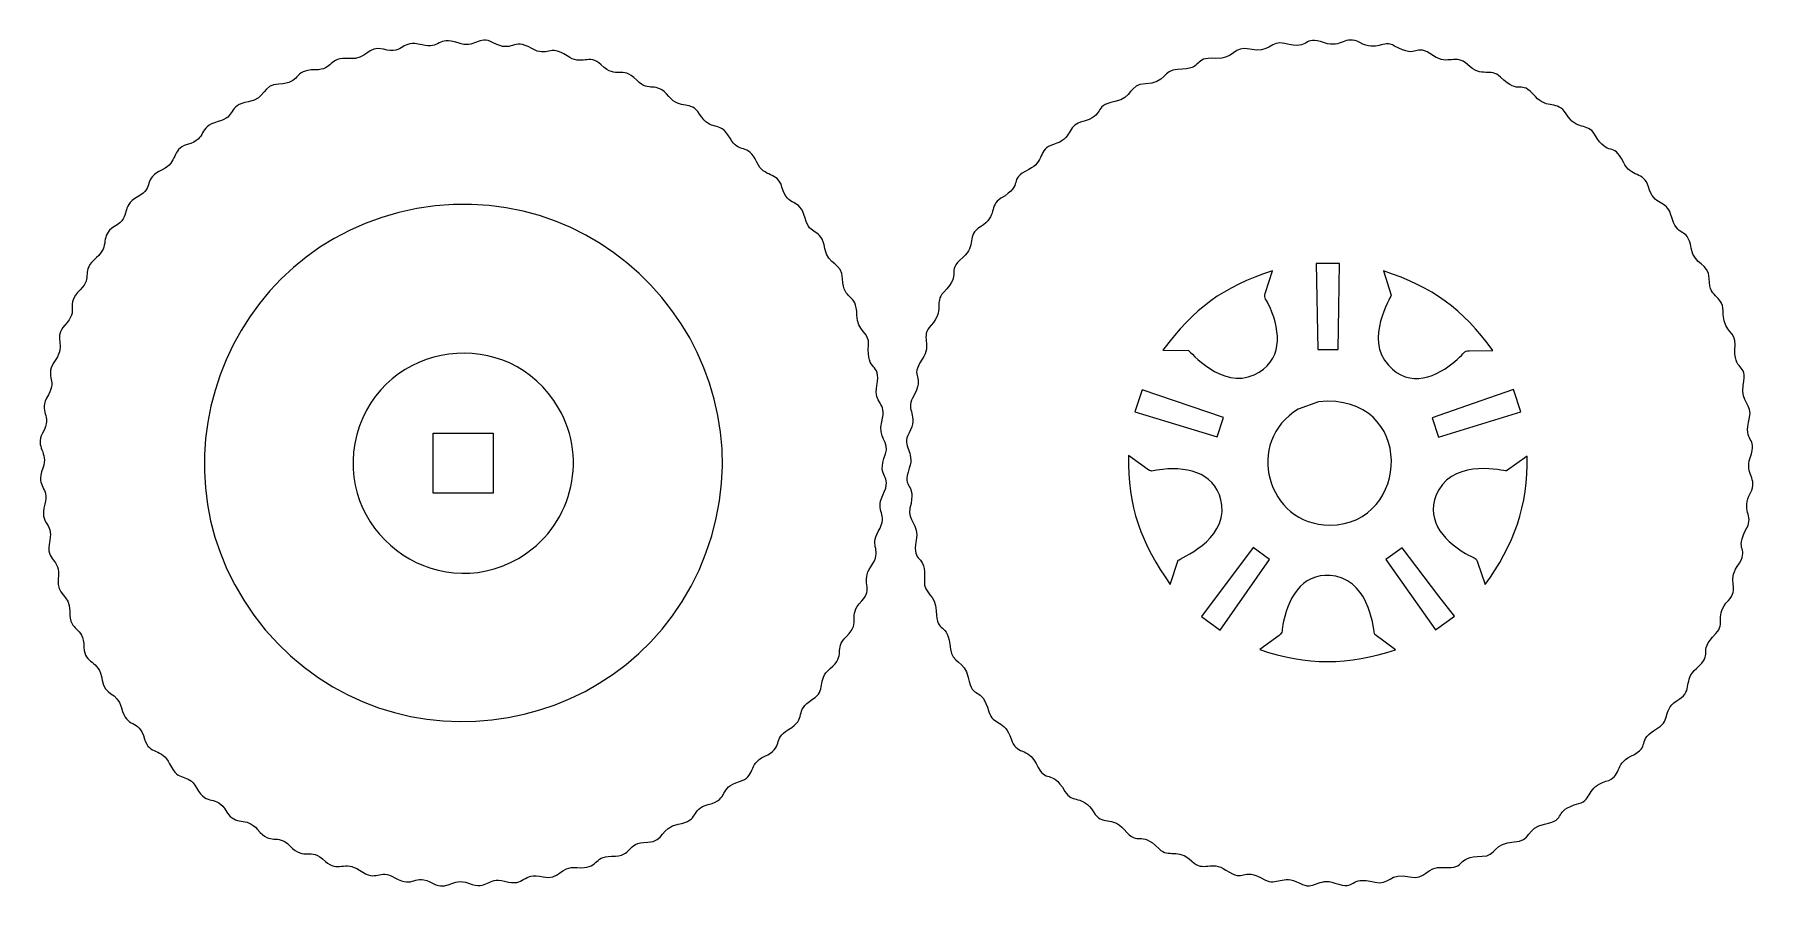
# Model space of a CAD drawing. Header units: millimetres. Extents: x -218 to 218, y -305 to 305.
# Drawn here: x -204.8 to -118.7, y -218.5 to -175.7 of the extents above; entities that cross this region are included whole.
import ezdxf

# ---------------------------------------------------------------- set-up
doc = ezdxf.new("R2010")
doc.units = ezdxf.units.MM
doc.header["$MEASUREMENT"] = 0
doc.layers.add('Camada 1', color=7, linetype='Continuous')

msp = doc.modelspace()

# ---------------------------------------------------------------- linework, layer by layer
at = {"layer": 'Camada 1', "lineweight": 9}
for points, knots in [([(-120.4311, -189.7098), (-120.3816, -190.6216), (-119.7924, -190.5375), (-119.843, -191.2096), (-119.843, -191.2096), (-119.954, -192.6803), (-119.1925, -191.9939), (-119.4325, -193.2394), (-119.4325, -193.2394), (-119.5926, -194.0704), (-118.9571, -194.2066), (-119.122, -194.8483), (-119.122, -194.8483), (-119.4791, -196.2378), (-118.6786, -195.6897), (-119.087, -196.8511), (-119.087, -196.8511), (-119.3888, -197.7093), (-118.6715, -197.8755), (-119.0749, -198.6102), (-119.0749, -198.6102), (-119.5625, -199.4983), (-118.9059, -199.7399), (-119.2501, -200.3524), (-119.2501, -200.3524), (-119.9538, -201.6042), (-119.0397, -201.2794), (-119.735, -202.296), (-119.735, -202.296), (-120.2486, -203.0469), (-119.5994, -203.3949), (-120.1793, -203.9989), (-120.1793, -203.9989), (-120.8818, -204.7306), (-120.3071, -205.132), (-120.7993, -205.6361), (-120.7993, -205.6361), (-121.8024, -206.6636), (-120.8358, -206.5834), (-121.7692, -207.3878), (-121.7692, -207.3878), (-122.4603, -207.9835), (-121.9243, -208.4849), (-122.6404, -208.918), (-122.6404, -208.918), (-123.508, -209.4427), (-123.0572, -209.981), (-123.6642, -210.3393), (-123.6642, -210.3393), (-124.8994, -211.0685), (-123.9427, -211.2466), (-125.0551, -211.7799), (-125.0551, -211.7799), (-125.8755, -212.1732), (-125.4854, -212.7986), (-126.2909, -213.0324), (-126.2909, -213.0324), (-127.2649, -213.3151), (-126.9683, -213.9512), (-127.6475, -214.1404), (-127.6475, -214.1404), (-129.0298, -214.5254), (-128.1506, -214.9432), (-129.3632, -215.172), (-129.3632, -215.172), (-130.258, -215.3409), (-130.0432, -216.0435), (-130.8804, -216.0622), (-130.8804, -216.0622), (-131.892, -216.0848), (-131.7766, -216.774), (-132.4787, -216.7808), (-132.4787, -216.7808), (-133.9124, -216.7946), (-133.1731, -217.4264), (-134.4035, -217.3331), (-134.4035, -217.3331), (-135.3109, -217.2643), (-135.2854, -217.9991), (-136.0992, -217.8006), (-136.0992, -217.8006), (-137.0836, -217.5604), (-137.1483, -218.2563), (-137.8287, -218.0814), (-137.8287, -218.0814), (-139.218, -217.7244), (-138.6687, -218.5251), (-139.8314, -218.1163), (-139.8314, -218.1163), (-140.6898, -217.8145), (-140.8567, -218.5318), (-141.5905, -218.1284), (-141.5905, -218.1284), (-142.4776, -217.6407), (-142.7202, -218.2975), (-143.3328, -217.953), (-143.3328, -217.953), (-144.5834, -217.2498), (-144.2598, -218.1634), (-145.2763, -217.4685), (-145.2763, -217.4685), (-146.0281, -216.9546), (-146.3747, -217.604), (-146.9792, -217.0241), (-146.9792, -217.0241), (-147.7107, -216.3222), (-148.1133, -216.896), (-148.6164, -216.4041), (-148.6164, -216.4041), (-149.6413, -215.4021), (-149.5657, -216.3663), (-150.3682, -215.4343), (-150.3682, -215.4343), (-150.9632, -214.7434), (-151.465, -215.2789), (-151.8983, -214.563), (-151.8983, -214.563), (-152.4239, -213.6945), (-152.9609, -214.1467), (-153.3196, -213.5392), (-153.3196, -213.5392), (-154.0487, -212.3041), (-154.2267, -213.2607), (-154.7603, -212.1483), (-154.7603, -212.1483), (-155.1537, -211.3281), (-155.779, -211.7177), (-156.0127, -210.9126), (-156.0127, -210.9126), (-156.2954, -209.9388), (-156.9311, -210.2356), (-157.1206, -209.5559), (-157.1206, -209.5559), (-157.5064, -208.1721), (-157.9229, -209.0545), (-158.1523, -207.84), (-158.1523, -207.84), (-158.3121, -206.9939), (-158.9872, -207.1131), (-159.0403, -206.4191), (-159.0403, -206.4191), (-159.1525, -204.9531), (-159.7442, -205.7464), (-159.7525, -204.5135), (-159.7525, -204.5135), (-159.7581, -203.686), (-160.3903, -203.6711), (-160.3407, -203.0133), (-160.3407, -203.0133), (-160.2297, -201.5426), (-160.9916, -202.229), (-160.7514, -200.9837), (-160.7514, -200.9837), (-160.5914, -200.1539), (-161.2263, -200.0162), (-161.0618, -199.3748), (-161.0618, -199.3748), (-160.7051, -197.9838), (-161.5058, -198.5351), (-161.0967, -197.3721), (-161.0967, -197.3721), (-160.7949, -196.5144), (-161.5121, -196.3471), (-161.1089, -195.6128), (-161.1089, -195.6128), (-160.621, -194.7243), (-161.278, -194.4836), (-160.9335, -193.8707), (-160.9335, -193.8707), (-160.2304, -192.6198), (-161.1438, -192.9428), (-160.4489, -191.927), (-160.4489, -191.927), (-159.9349, -191.1757), (-160.5847, -190.8292), (-160.0043, -190.2242), (-160.0043, -190.2242), (-159.3026, -189.4928), (-159.8766, -189.0904), (-159.3845, -188.5869), (-159.3845, -188.5869), (-158.3816, -187.5608), (-159.3474, -187.6389), (-158.4146, -186.8352), (-158.4146, -186.8352), (-157.7239, -186.2402), (-158.2596, -185.7386), (-157.5436, -185.3051), (-157.5436, -185.3051), (-156.6747, -184.7791), (-157.1272, -184.2426), (-156.5195, -183.8838), (-156.5195, -183.8838), (-155.2846, -183.1546), (-156.241, -182.9761), (-155.1288, -182.443), (-155.1288, -182.443), (-154.309, -182.05), (-154.698, -181.4241), (-153.8929, -181.1905), (-153.8929, -181.1905), (-152.9181, -180.9076), (-153.216, -180.2722), (-152.5362, -180.0826), (-152.5362, -180.0826), (-151.1531, -179.6968), (-152.0328, -179.2792), (-150.8204, -179.0509), (-150.8204, -179.0509), (-149.9262, -178.8825), (-150.1407, -178.1797), (-149.303, -178.1609), (-149.303, -178.1609), (-148.2898, -178.1382), (-148.408, -177.4487), (-147.7049, -177.4421), (-147.7049, -177.4421), (-146.272, -177.4287), (-147.01, -176.7962), (-145.7803, -176.8897), (-145.7803, -176.8897), (-144.8728, -176.9587), (-144.898, -176.2234), (-144.0844, -176.4228), (-144.0844, -176.4228), (-143.1016, -176.6637), (-143.0359, -175.9669), (-142.3548, -176.1415), (-142.3548, -176.1415), (-140.963, -176.4982), (-141.5158, -175.6973), (-140.3523, -176.1067), (-140.3523, -176.1067), (-139.4947, -176.4084), (-139.3279, -175.691), (-138.5932, -176.0945), (-138.5932, -176.0945), (-137.7051, -176.5822), (-137.464, -175.9258), (-136.851, -176.27), (-136.851, -176.27), (-135.5992, -176.9729), (-135.9244, -176.0596), (-134.9075, -176.7545), (-134.9075, -176.7545), (-134.1558, -177.2682), (-133.8094, -176.6186), (-133.2045, -177.199), (-133.2045, -177.199), (-132.4732, -177.9007), (-132.0705, -177.327), (-131.5669, -177.819), (-131.5669, -177.819), (-130.541, -178.8214), (-130.6199, -177.8556), (-129.8155, -178.7889), (-129.8155, -178.7889), (-129.2202, -179.4796), (-128.7185, -178.9439), (-128.2854, -179.66), (-128.2854, -179.66), (-127.7608, -180.5275), (-127.2227, -180.0768), (-126.864, -180.684), (-126.864, -180.684), (-126.1336, -181.9198), (-125.9577, -180.9616), (-125.4234, -182.0748), (-125.4234, -182.0748), (-125.0299, -182.8947), (-124.404, -182.5058), (-124.1709, -183.3106), (-124.1709, -183.3106), (-123.8888, -184.2845), (-123.2524, -183.9877), (-123.0632, -184.6672), (-123.0632, -184.6672), (-122.6791, -186.0471), (-122.2593, -185.1735), (-122.0313, -186.3828), (-122.0313, -186.3828), (-121.8627, -187.2769), (-121.1594, -187.064), (-121.1411, -187.9), (-121.1411, -187.9), (-121.1164, -189.0257), (-120.3867, -188.6316), (-120.4311, -189.7098)], [0, 0, 0, 0, 0.0136986, 0.0136986, 0.0136986, 0.0136986, 0.0273973, 0.0273973, 0.0273973, 0.0273973, 0.0410959, 0.0410959, 0.0410959, 0.0410959, 0.0547945, 0.0547945, 0.0547945, 0.0547945, 0.0684932, 0.0684932, 0.0684932, 0.0684932, 0.0821918, 0.0821918, 0.0821918, 0.0821918, 0.0958904, 0.0958904, 0.0958904, 0.0958904, 0.109589, 0.109589, 0.109589, 0.109589, 0.1232877, 0.1232877, 0.1232877, 0.1232877, 0.1369863, 0.1369863, 0.1369863, 0.1369863, 0.1506849, 0.1506849, 0.1506849, 0.1506849, 0.1643836, 0.1643836, 0.1643836, 0.1643836, 0.1780822, 0.1780822, 0.1780822, 0.1780822, 0.1917808, 0.1917808, 0.1917808, 0.1917808, 0.2054795, 0.2054795, 0.2054795, 0.2054795, 0.2191781, 0.2191781, 0.2191781, 0.2191781, 0.2328767, 0.2328767, 0.2328767, 0.2328767, 0.2465753, 0.2465753, 0.2465753, 0.2465753, 0.260274, 0.260274, 0.260274, 0.260274, 0.2739726, 0.2739726, 0.2739726, 0.2739726, 0.2876712, 0.2876712, 0.2876712, 0.2876712, 0.3013699, 0.3013699, 0.3013699, 0.3013699, 0.3150685, 0.3150685, 0.3150685, 0.3150685, 0.3287671, 0.3287671, 0.3287671, 0.3287671, 0.3424658, 0.3424658, 0.3424658, 0.3424658, 0.3561644, 0.3561644, 0.3561644, 0.3561644, 0.369863, 0.369863, 0.369863, 0.369863, 0.3835616, 0.3835616, 0.3835616, 0.3835616, 0.3972603, 0.3972603, 0.3972603, 0.3972603, 0.4109589, 0.4109589, 0.4109589, 0.4109589, 0.4246575, 0.4246575, 0.4246575, 0.4246575, 0.4383562, 0.4383562, 0.4383562, 0.4383562, 0.4520548, 0.4520548, 0.4520548, 0.4520548, 0.4657534, 0.4657534, 0.4657534, 0.4657534, 0.4794521, 0.4794521, 0.4794521, 0.4794521, 0.4931507, 0.4931507, 0.4931507, 0.4931507, 0.5068493, 0.5068493, 0.5068493, 0.5068493, 0.5205479, 0.5205479, 0.5205479, 0.5205479, 0.5342466, 0.5342466, 0.5342466, 0.5342466, 0.5479452, 0.5479452, 0.5479452, 0.5479452, 0.5616438, 0.5616438, 0.5616438, 0.5616438, 0.5753425, 0.5753425, 0.5753425, 0.5753425, 0.5890411, 0.5890411, 0.5890411, 0.5890411, 0.6027397, 0.6027397, 0.6027397, 0.6027397, 0.6164384, 0.6164384, 0.6164384, 0.6164384, 0.630137, 0.630137, 0.630137, 0.630137, 0.6438356, 0.6438356, 0.6438356, 0.6438356, 0.6575342, 0.6575342, 0.6575342, 0.6575342, 0.6712329, 0.6712329, 0.6712329, 0.6712329, 0.6849315, 0.6849315, 0.6849315, 0.6849315, 0.6986301, 0.6986301, 0.6986301, 0.6986301, 0.7123288, 0.7123288, 0.7123288, 0.7123288, 0.7260274, 0.7260274, 0.7260274, 0.7260274, 0.739726, 0.739726, 0.739726, 0.739726, 0.7534247, 0.7534247, 0.7534247, 0.7534247, 0.7671233, 0.7671233, 0.7671233, 0.7671233, 0.7808219, 0.7808219, 0.7808219, 0.7808219, 0.7945205, 0.7945205, 0.7945205, 0.7945205, 0.8082192, 0.8082192, 0.8082192, 0.8082192, 0.8219178, 0.8219178, 0.8219178, 0.8219178, 0.8356164, 0.8356164, 0.8356164, 0.8356164, 0.8493151, 0.8493151, 0.8493151, 0.8493151, 0.8630137, 0.8630137, 0.8630137, 0.8630137, 0.8767123, 0.8767123, 0.8767123, 0.8767123, 0.890411, 0.890411, 0.890411, 0.890411, 0.9041096, 0.9041096, 0.9041096, 0.9041096, 0.9178082, 0.9178082, 0.9178082, 0.9178082, 0.9315068, 0.9315068, 0.9315068, 0.9315068, 0.9452055, 0.9452055, 0.9452055, 0.9452055, 0.9589041, 0.9589041, 0.9589041, 0.9589041, 0.9726027, 0.9726027, 0.9726027, 0.9726027, 1, 1, 1, 1]), ([(-163.716, -189.7195), (-163.7201, -190.5339), (-163.0669, -190.5784), (-163.128, -191.2192), (-163.128, -191.2192), (-163.2641, -192.6462), (-162.4774, -192.0033), (-162.7173, -193.249), (-162.7173, -193.249), (-162.9035, -194.2157), (-162.1789, -193.9957), (-162.4699, -195.0597), (-162.4699, -195.0597), (-162.6846, -195.8446), (-162.0653, -196.0587), (-162.2905, -196.6614), (-162.2905, -196.6614), (-162.7923, -198.0045), (-161.8636, -197.5869), (-162.4198, -198.7287), (-162.4198, -198.7287), (-162.85, -199.6118), (-162.0928, -199.5888), (-162.648, -200.5407), (-162.648, -200.5407), (-163.1254, -201.3593), (-162.385, -201.4021), (-163.0199, -202.3056), (-163.0199, -202.3056), (-163.5354, -203.0391), (-162.8822, -203.4025), (-163.4642, -204.0085), (-163.4642, -204.0085), (-164.2567, -204.8337), (-163.4269, -204.9836), (-164.2394, -205.7892), (-164.2394, -205.7892), (-164.9118, -206.4559), (-164.209, -206.6886), (-165.0541, -207.3974), (-165.0541, -207.3974), (-165.7418, -207.9742), (-165.2071, -208.4938), (-165.9252, -208.9276), (-165.9252, -208.9276), (-166.9042, -209.519), (-166.1413, -209.8812), (-167.1366, -210.4471), (-167.1366, -210.4471), (-167.9577, -210.9139), (-167.3392, -211.3274), (-168.3399, -211.7895), (-168.3399, -211.7895), (-169.1509, -212.164), (-168.769, -212.809), (-169.5757, -213.042), (-169.5757, -213.042), (-170.6726, -213.3588), (-170.0336, -213.9097), (-171.1389, -214.1963), (-171.1389, -214.1963), (-172.051, -214.4328), (-171.5624, -214.9934), (-172.6482, -215.1817), (-172.6482, -215.1817), (-173.5289, -215.3344), (-173.326, -216.0536), (-174.1654, -216.0719), (-174.1654, -216.0719), (-175.3075, -216.0968), (-174.8308, -216.7879), (-175.975, -216.7818), (-175.975, -216.7818), (-176.9228, -216.7767), (-176.5866, -217.4407), (-177.6885, -217.3428), (-177.6885, -217.3428), (-178.5818, -217.2634), (-178.5674, -218.0096), (-179.3841, -217.8103), (-179.3841, -217.8103), (-180.496, -217.5389), (-180.2124, -218.3298), (-181.3153, -218.0281), (-181.3153, -218.0281), (-182.2294, -217.7781), (-182.0782, -218.5057), (-183.1162, -218.1259), (-183.1162, -218.1259), (-183.9585, -217.8177), (-184.1371, -218.5427), (-184.8755, -218.138), (-184.8755, -218.138), (-185.88, -217.5874), (-185.8076, -218.4261), (-186.7963, -217.8498), (-186.7963, -217.8498), (-187.6146, -217.3728), (-187.6586, -218.1124), (-188.5612, -217.4781), (-188.5612, -217.4781), (-189.2946, -216.9627), (-189.6584, -217.6155), (-190.264, -217.0338), (-190.264, -217.0338), (-191.0887, -216.2417), (-191.2392, -217.071), (-192.0448, -216.2585), (-192.0448, -216.2585), (-192.7107, -215.5869), (-192.9475, -216.2874), (-193.653, -215.444), (-193.653, -215.444), (-194.2275, -214.7572), (-194.7502, -215.2902), (-195.1831, -214.5727), (-195.1831, -214.5727), (-195.7735, -213.5941), (-196.1366, -214.3568), (-196.7026, -213.3613), (-196.7026, -213.3613), (-197.1695, -212.5401), (-197.5801, -213.1605), (-198.0452, -212.1579), (-198.0452, -212.1579), (-198.4222, -211.3451), (-199.0644, -211.7293), (-199.2976, -210.9223), (-199.2976, -210.9223), (-199.6145, -209.8255), (-200.1652, -210.4644), (-200.4518, -209.3592), (-200.4518, -209.3592), (-200.6672, -208.5286), (-201.3124, -208.7619), (-201.4202, -207.973), (-201.4202, -207.973), (-201.5672, -206.8976), (-202.3082, -207.2163), (-202.3275, -206.3325), (-202.3275, -206.3325), (-202.3524, -205.1905), (-203.0434, -205.6677), (-203.0373, -204.523), (-203.0373, -204.523), (-203.0327, -203.6614), (-203.7134, -203.7248), (-203.6141, -202.9328), (-203.6141, -202.9328), (-203.4675, -201.7632), (-204.2774, -202.1651), (-204.0362, -200.9934), (-204.0362, -200.9934), (-203.8428, -200.0543), (-204.5733, -200.2413), (-204.2837, -199.1828), (-204.2837, -199.1828), (-204.0339, -198.2693), (-204.762, -198.4169), (-204.3816, -197.3817), (-204.3816, -197.3817), (-204.0733, -196.5427), (-204.7983, -196.3594), (-204.3937, -195.6225), (-204.3937, -195.6225), (-203.843, -194.6195), (-204.6815, -194.6898), (-204.1056, -193.7017), (-204.1056, -193.7017), (-203.6283, -192.8829), (-204.3684, -192.8397), (-203.7338, -191.9367), (-203.7338, -191.9367), (-203.2178, -191.2024), (-203.8719, -190.8409), (-203.2891, -190.2338), (-203.2891, -190.2338), (-202.4978, -189.4096), (-203.3265, -189.2578), (-202.5142, -188.4531), (-202.5142, -188.4531), (-201.8419, -187.7871), (-202.5443, -187.5534), (-201.6995, -186.8448), (-201.6995, -186.8448), (-201.0121, -186.2682), (-201.5468, -185.7494), (-200.8285, -185.3147), (-200.8285, -185.3147), (-199.8481, -184.7214), (-200.6124, -184.3604), (-199.617, -183.7953), (-199.617, -183.7953), (-198.797, -183.3298), (-199.4106, -182.9131), (-198.4136, -182.4527), (-198.4136, -182.4527), (-197.6032, -182.0785), (-197.9844, -181.4331), (-197.1779, -181.2001), (-197.1779, -181.2001), (-196.0796, -180.8828), (-196.7211, -180.3333), (-195.6145, -180.046), (-195.6145, -180.046), (-194.7022, -179.8091), (-195.1915, -179.2491), (-194.1053, -179.0606), (-194.1053, -179.0606), (-193.2256, -178.9079), (-193.4257, -178.1876), (-192.5879, -178.1706), (-192.5879, -178.1706), (-191.4484, -178.1475), (-191.9226, -177.4543), (-190.7786, -177.4604), (-190.7786, -177.4604), (-189.8306, -177.4655), (-190.1668, -176.8014), (-189.0651, -176.8993), (-189.0651, -176.8993), (-188.1712, -176.9787), (-188.1875, -176.2327), (-187.3692, -176.4324), (-187.3692, -176.4324), (-186.2566, -176.704), (-186.5422, -175.9122), (-185.438, -176.2142), (-185.438, -176.2142), (-184.5244, -176.4641), (-184.6731, -175.7357), (-183.6373, -176.1163), (-183.6373, -176.1163), (-182.7982, -176.4246), (-182.6162, -175.6995), (-181.878, -176.1041), (-181.878, -176.1041), (-180.8734, -176.6548), (-180.9462, -175.8165), (-179.9573, -176.3924), (-179.9573, -176.3924), (-179.1388, -176.8691), (-179.095, -176.1297), (-178.1923, -176.7641), (-178.1923, -176.7641), (-177.4579, -177.2802), (-177.0964, -176.6256), (-176.4893, -177.2087), (-176.4893, -177.2087), (-175.6652, -178.0002), (-175.5139, -177.1715), (-174.7085, -177.9838), (-174.7085, -177.9838), (-174.0424, -178.6557), (-173.8091, -177.9535), (-173.1003, -178.7985), (-173.1003, -178.7985), (-172.5233, -179.4865), (-172.004, -178.951), (-171.5704, -179.6696), (-171.5704, -179.6696), (-170.9804, -180.6475), (-170.6178, -179.8856), (-170.0509, -180.8809), (-170.0509, -180.8809), (-169.5827, -181.7029), (-169.1706, -181.0832), (-168.7083, -182.0844), (-168.7083, -182.0844), (-168.3342, -182.8947), (-167.6885, -182.5135), (-167.4558, -183.3202), (-167.4558, -183.3202), (-167.1392, -184.4177), (-166.5909, -183.7754), (-166.3018, -184.8833), (-166.3018, -184.8833), (-166.0636, -185.7958), (-165.5036, -185.3113), (-165.3162, -186.3924), (-165.3162, -186.3924), (-165.1638, -187.2716), (-164.4429, -187.073), (-164.4259, -187.9097), (-164.4259, -187.9097), (-164.4028, -189.0501), (-163.7111, -188.5739), (-163.716, -189.7195)], [0, 0, 0, 0, 0.0136986, 0.0136986, 0.0136986, 0.0136986, 0.0273973, 0.0273973, 0.0273973, 0.0273973, 0.0410959, 0.0410959, 0.0410959, 0.0410959, 0.0547945, 0.0547945, 0.0547945, 0.0547945, 0.0684932, 0.0684932, 0.0684932, 0.0684932, 0.0821918, 0.0821918, 0.0821918, 0.0821918, 0.0958904, 0.0958904, 0.0958904, 0.0958904, 0.109589, 0.109589, 0.109589, 0.109589, 0.1232877, 0.1232877, 0.1232877, 0.1232877, 0.1369863, 0.1369863, 0.1369863, 0.1369863, 0.1506849, 0.1506849, 0.1506849, 0.1506849, 0.1643836, 0.1643836, 0.1643836, 0.1643836, 0.1780822, 0.1780822, 0.1780822, 0.1780822, 0.1917808, 0.1917808, 0.1917808, 0.1917808, 0.2054795, 0.2054795, 0.2054795, 0.2054795, 0.2191781, 0.2191781, 0.2191781, 0.2191781, 0.2328767, 0.2328767, 0.2328767, 0.2328767, 0.2465753, 0.2465753, 0.2465753, 0.2465753, 0.260274, 0.260274, 0.260274, 0.260274, 0.2739726, 0.2739726, 0.2739726, 0.2739726, 0.2876712, 0.2876712, 0.2876712, 0.2876712, 0.3013699, 0.3013699, 0.3013699, 0.3013699, 0.3150685, 0.3150685, 0.3150685, 0.3150685, 0.3287671, 0.3287671, 0.3287671, 0.3287671, 0.3424658, 0.3424658, 0.3424658, 0.3424658, 0.3561644, 0.3561644, 0.3561644, 0.3561644, 0.369863, 0.369863, 0.369863, 0.369863, 0.3835616, 0.3835616, 0.3835616, 0.3835616, 0.3972603, 0.3972603, 0.3972603, 0.3972603, 0.4109589, 0.4109589, 0.4109589, 0.4109589, 0.4246575, 0.4246575, 0.4246575, 0.4246575, 0.4383562, 0.4383562, 0.4383562, 0.4383562, 0.4520548, 0.4520548, 0.4520548, 0.4520548, 0.4657534, 0.4657534, 0.4657534, 0.4657534, 0.4794521, 0.4794521, 0.4794521, 0.4794521, 0.4931507, 0.4931507, 0.4931507, 0.4931507, 0.5068493, 0.5068493, 0.5068493, 0.5068493, 0.5205479, 0.5205479, 0.5205479, 0.5205479, 0.5342466, 0.5342466, 0.5342466, 0.5342466, 0.5479452, 0.5479452, 0.5479452, 0.5479452, 0.5616438, 0.5616438, 0.5616438, 0.5616438, 0.5753425, 0.5753425, 0.5753425, 0.5753425, 0.5890411, 0.5890411, 0.5890411, 0.5890411, 0.6027397, 0.6027397, 0.6027397, 0.6027397, 0.6164384, 0.6164384, 0.6164384, 0.6164384, 0.630137, 0.630137, 0.630137, 0.630137, 0.6438356, 0.6438356, 0.6438356, 0.6438356, 0.6575342, 0.6575342, 0.6575342, 0.6575342, 0.6712329, 0.6712329, 0.6712329, 0.6712329, 0.6849315, 0.6849315, 0.6849315, 0.6849315, 0.6986301, 0.6986301, 0.6986301, 0.6986301, 0.7123288, 0.7123288, 0.7123288, 0.7123288, 0.7260274, 0.7260274, 0.7260274, 0.7260274, 0.739726, 0.739726, 0.739726, 0.739726, 0.7534247, 0.7534247, 0.7534247, 0.7534247, 0.7671233, 0.7671233, 0.7671233, 0.7671233, 0.7808219, 0.7808219, 0.7808219, 0.7808219, 0.7945205, 0.7945205, 0.7945205, 0.7945205, 0.8082192, 0.8082192, 0.8082192, 0.8082192, 0.8219178, 0.8219178, 0.8219178, 0.8219178, 0.8356164, 0.8356164, 0.8356164, 0.8356164, 0.8493151, 0.8493151, 0.8493151, 0.8493151, 0.8630137, 0.8630137, 0.8630137, 0.8630137, 0.8767123, 0.8767123, 0.8767123, 0.8767123, 0.890411, 0.890411, 0.890411, 0.890411, 0.9041096, 0.9041096, 0.9041096, 0.9041096, 0.9178082, 0.9178082, 0.9178082, 0.9178082, 0.9315068, 0.9315068, 0.9315068, 0.9315068, 0.9452055, 0.9452055, 0.9452055, 0.9452055, 0.9589041, 0.9589041, 0.9589041, 0.9589041, 0.9726027, 0.9726027, 0.9726027, 0.9726027, 1, 1, 1, 1]), ([(-185.701, -184.3991), (-175.7828, -182.6217), (-167.7872, -192.2716), (-171.2554, -201.6328), (-171.2554, -201.6328), (-174.6674, -210.8423), (-186.8633, -213.0492), (-193.266, -205.4518), (-193.266, -205.4518), (-199.6987, -197.8187), (-195.364, -186.1312), (-185.701, -184.3991)], [0, 0, 0, 0, 0.25, 0.25, 0.25, 0.25, 0.5, 0.5, 0.5, 0.5, 1, 1, 1, 1]), ([(-143.3122, -188.6425), (-143.3794, -188.9075), (-143.281, -188.8759), (-143.0733, -189.3469), (-143.0733, -189.3469), (-142.5294, -190.5815), (-142.4361, -192.0462), (-143.8629, -192.703), (-143.8629, -192.703), (-145.4894, -193.4517), (-147.0549, -191.5332), (-147.1558, -191.4893), (-147.1558, -191.4893), (-147.1558, -191.4893), (-148.4272, -191.4794), (-148.4272, -191.4794), (-148.4272, -191.4794), (-146.8723, -189.3738), (-145.435, -188.3292), (-142.9502, -187.5062), (-142.9502, -187.5062), (-142.9502, -187.5062), (-143.3122, -188.6425), (-143.3122, -188.6425)], [0, 0, 0, 0, 0.1428571, 0.1428571, 0.1428571, 0.1428571, 0.2857143, 0.2857143, 0.2857143, 0.2857143, 0.4285714, 0.4285714, 0.4285714, 0.4285714, 0.5714286, 0.5714286, 0.5714286, 0.5714286, 0.7142857, 0.7142857, 0.7142857, 0.7142857, 1, 1, 1, 1]), ([(-139.6433, -189.3379), (-139.6433, -189.3379), (-139.6694, -191.4384), (-139.6694, -191.4384), (-139.6694, -191.4384), (-139.6694, -191.4384), (-140.6842, -191.4362), (-140.6842, -191.4362), (-140.6842, -191.4362), (-140.6842, -191.4362), (-140.7764, -187.1355), (-140.7764, -187.1355), (-140.7764, -187.1355), (-140.7764, -187.1355), (-139.6113, -187.1347), (-139.6113, -187.1347), (-139.6113, -187.1347), (-139.6113, -187.1347), (-139.6433, -189.3379), (-139.6433, -189.3379)], [0, 0, 0, 0, 0.1666667, 0.1666667, 0.1666667, 0.1666667, 0.3333333, 0.3333333, 0.3333333, 0.3333333, 0.5, 0.5, 0.5, 0.5, 0.6666667, 0.6666667, 0.6666667, 0.6666667, 1, 1, 1, 1]), ([(-133.1298, -191.5012), (-133.4025, -191.519), (-133.3423, -191.6036), (-133.7257, -191.946), (-133.7257, -191.946), (-134.732, -192.8449), (-136.0959, -193.3863), (-137.1615, -192.2321), (-137.1615, -192.2321), (-138.3763, -190.9166), (-137.0354, -188.8348), (-137.0248, -188.7254), (-137.0248, -188.7254), (-137.0248, -188.7254), (-137.409, -187.5112), (-137.409, -187.5112), (-137.409, -187.5112), (-134.9262, -188.3387), (-133.49, -189.3859), (-131.9392, -191.4941), (-131.9392, -191.4941), (-131.9392, -191.4941), (-133.1298, -191.5012), (-133.1298, -191.5012)], [0, 0, 0, 0, 0.1428571, 0.1428571, 0.1428571, 0.1428571, 0.2857143, 0.2857143, 0.2857143, 0.2857143, 0.4285714, 0.4285714, 0.4285714, 0.4285714, 0.5714286, 0.5714286, 0.5714286, 0.5714286, 0.7142857, 0.7142857, 0.7142857, 0.7142857, 1, 1, 1, 1]), ([(-180.6266, -201.8843), (-184.8555, -204.3254), (-189.953, -200.4142), (-188.6894, -195.6975), (-188.6894, -195.6975), (-187.4259, -190.9813), (-181.0548, -190.1425), (-178.6135, -194.371), (-178.6135, -194.371), (-177.0958, -196.9998), (-177.9978, -200.3666), (-180.6266, -201.8843)], [0, 0, 0, 0, 0.25, 0.25, 0.25, 0.25, 0.5, 0.5, 0.5, 0.5, 1, 1, 1, 1]), ([(-148.1785, -195.0604), (-148.1785, -195.0604), (-149.8292, -194.5653), (-149.8292, -194.5653), (-149.8292, -194.5653), (-149.8292, -194.5653), (-149.47, -193.4568), (-149.47, -193.4568), (-149.47, -193.4568), (-149.47, -193.4568), (-145.3939, -194.8424), (-145.3939, -194.8424), (-145.3939, -194.8424), (-145.3939, -194.8424), (-145.7094, -195.807), (-145.7094, -195.807), (-145.7094, -195.807), (-145.7094, -195.807), (-148.1785, -195.0604), (-148.1785, -195.0604)], [0, 0, 0, 0, 0.1666667, 0.1666667, 0.1666667, 0.1666667, 0.3333333, 0.3333333, 0.3333333, 0.3333333, 0.5, 0.5, 0.5, 0.5, 0.6666667, 0.6666667, 0.6666667, 0.6666667, 1, 1, 1, 1]), ([(-140.6508, -194.052), (-135.7632, -193.614), (-136.0193, -200.2209), (-140.0919, -200.2209), (-140.0919, -200.2209), (-143.236, -200.2209), (-144.3734, -196.0128), (-141.6613, -194.4264), (-141.6613, -194.4264), (-141.6613, -194.4264), (-140.6508, -194.052), (-140.6508, -194.052)], [0, 0, 0, 0, 0.25, 0.25, 0.25, 0.25, 0.5, 0.5, 0.5, 0.5, 1, 1, 1, 1]), ([(-132.537, -194.0161), (-132.537, -194.0161), (-130.9105, -193.4462), (-130.9105, -193.4462), (-130.9105, -193.4462), (-130.9105, -193.4462), (-130.55, -194.5543), (-130.55, -194.5543), (-130.55, -194.5543), (-130.55, -194.5543), (-134.6621, -195.8292), (-134.6621, -195.8292), (-134.6621, -195.8292), (-134.6621, -195.8292), (-134.9735, -194.8635), (-134.9735, -194.8635), (-134.9735, -194.8635), (-134.9735, -194.8635), (-132.537, -194.0161), (-132.537, -194.0161)], [0, 0, 0, 0, 0.1666667, 0.1666667, 0.1666667, 0.1666667, 0.3333333, 0.3333333, 0.3333333, 0.3333333, 0.5, 0.5, 0.5, 0.5, 0.6666667, 0.6666667, 0.6666667, 0.6666667, 1, 1, 1, 1]), ([(-184.8767, -198.6211), (-184.8767, -198.6211), (-181.8766, -198.6211), (-181.8766, -198.6211), (-181.8766, -198.6211), (-181.8766, -198.6211), (-181.8766, -195.621), (-181.8766, -195.621), (-181.8766, -195.621), (-181.8766, -195.621), (-184.8767, -195.621), (-184.8767, -195.621), (-184.8767, -195.621), (-184.8767, -195.621), (-184.8767, -198.6211), (-184.8767, -198.6211)], [0, 0, 0, 0, 0.2, 0.2, 0.2, 0.2, 0.4, 0.4, 0.4, 0.4, 0.6, 0.6, 0.6, 0.6, 1, 1, 1, 1]), ([(-149.1772, -197.4435), (-148.9459, -197.5894), (-148.9441, -197.4851), (-148.4337, -197.4341), (-148.4337, -197.4341), (-147.0903, -197.2999), (-145.6658, -197.6744), (-145.4827, -199.2328), (-145.4827, -199.2328), (-145.2748, -201.0022), (-147.5823, -201.8935), (-147.6577, -201.9786), (-147.6577, -201.9786), (-147.6577, -201.9786), (-148.0599, -203.184), (-148.0599, -203.184), (-148.0599, -203.184), (-149.4841, -201.2087), (-150.2184, -199.2252), (-150.1438, -196.75), (-150.1438, -196.75), (-150.1438, -196.75), (-149.1772, -197.4435), (-149.1772, -197.4435)], [0, 0, 0, 0, 0.1428571, 0.1428571, 0.1428571, 0.1428571, 0.2857143, 0.2857143, 0.2857143, 0.2857143, 0.4285714, 0.4285714, 0.4285714, 0.4285714, 0.5714286, 0.5714286, 0.5714286, 0.5714286, 0.7142857, 0.7142857, 0.7142857, 0.7142857, 1, 1, 1, 1]), ([(-132.7019, -202.0685), (-132.8032, -201.8146), (-132.8649, -201.898), (-133.3091, -201.6393), (-133.3091, -201.6393), (-134.4749, -200.9604), (-135.4112, -199.8299), (-134.6429, -198.46), (-134.6429, -198.46), (-133.767, -196.8982), (-131.3734, -197.5302), (-131.2655, -197.5063), (-131.2655, -197.5063), (-131.2655, -197.5063), (-130.232, -196.7677), (-130.232, -196.7677), (-130.232, -196.7677), (-130.1602, -199.2408), (-130.9015, -201.2276), (-132.3275, -203.1982), (-132.3275, -203.1982), (-132.3275, -203.1982), (-132.7019, -202.0685), (-132.7019, -202.0685)], [0, 0, 0, 0, 0.1428571, 0.1428571, 0.1428571, 0.1428571, 0.2857143, 0.2857143, 0.2857143, 0.2857143, 0.4285714, 0.4285714, 0.4285714, 0.4285714, 0.5714286, 0.5714286, 0.5714286, 0.5714286, 0.7142857, 0.7142857, 0.7142857, 0.7142857, 1, 1, 1, 1]), ([(-144.8385, -204.4313), (-144.8385, -204.4313), (-145.5578, -205.4706), (-145.5578, -205.4706), (-145.5578, -205.4706), (-145.5578, -205.4706), (-146.5003, -204.7855), (-146.5003, -204.7855), (-146.5003, -204.7855), (-146.5003, -204.7855), (-143.9235, -201.338), (-143.9235, -201.338), (-143.9235, -201.338), (-143.9235, -201.338), (-143.104, -201.9366), (-143.104, -201.9366), (-143.104, -201.9366), (-143.104, -201.9366), (-144.8385, -204.4313), (-144.8385, -204.4313)], [0, 0, 0, 0, 0.1666667, 0.1666667, 0.1666667, 0.1666667, 0.3333333, 0.3333333, 0.3333333, 0.3333333, 0.5, 0.5, 0.5, 0.5, 0.6666667, 0.6666667, 0.6666667, 0.6666667, 1, 1, 1, 1]), ([(-134.6338, -203.7732), (-134.6338, -203.7732), (-133.8674, -204.7784), (-133.8674, -204.7784), (-133.8674, -204.7784), (-133.8674, -204.7784), (-134.8092, -205.4645), (-134.8092, -205.4645), (-134.8092, -205.4645), (-134.8092, -205.4645), (-137.2918, -201.9483), (-137.2918, -201.9483), (-137.2918, -201.9483), (-137.2918, -201.9483), (-136.4702, -201.353), (-136.4702, -201.353), (-136.4702, -201.353), (-136.4702, -201.353), (-134.6338, -203.7732), (-134.6338, -203.7732)], [0, 0, 0, 0, 0.1666667, 0.1666667, 0.1666667, 0.1666667, 0.3333333, 0.3333333, 0.3333333, 0.3333333, 0.5, 0.5, 0.5, 0.5, 0.6666667, 0.6666667, 0.6666667, 0.6666667, 1, 1, 1, 1]), ([(-142.62, -205.7412), (-142.4097, -205.566), (-142.5081, -205.5337), (-142.3991, -205.0309), (-142.3991, -205.0309), (-142.1135, -203.7122), (-141.3282, -202.4726), (-139.7877, -202.78), (-139.7877, -202.78), (-138.0316, -203.1304), (-137.8931, -205.6019), (-137.837, -205.6973), (-137.837, -205.6973), (-137.837, -205.6973), (-136.8124, -206.4538), (-136.8124, -206.4538), (-136.8124, -206.4538), (-139.139, -207.2416), (-141.2552, -207.2406), (-143.5806, -206.4476), (-143.5806, -206.4476), (-143.5806, -206.4476), (-142.62, -205.7412), (-142.62, -205.7412)], [0, 0, 0, 0, 0.1428571, 0.1428571, 0.1428571, 0.1428571, 0.2857143, 0.2857143, 0.2857143, 0.2857143, 0.4285714, 0.4285714, 0.4285714, 0.4285714, 0.5714286, 0.5714286, 0.5714286, 0.5714286, 0.7142857, 0.7142857, 0.7142857, 0.7142857, 1, 1, 1, 1])]:
    msp.add_open_spline(points, degree=3, knots=knots, dxfattribs=at)

doc.saveas('drawing.dxf')
